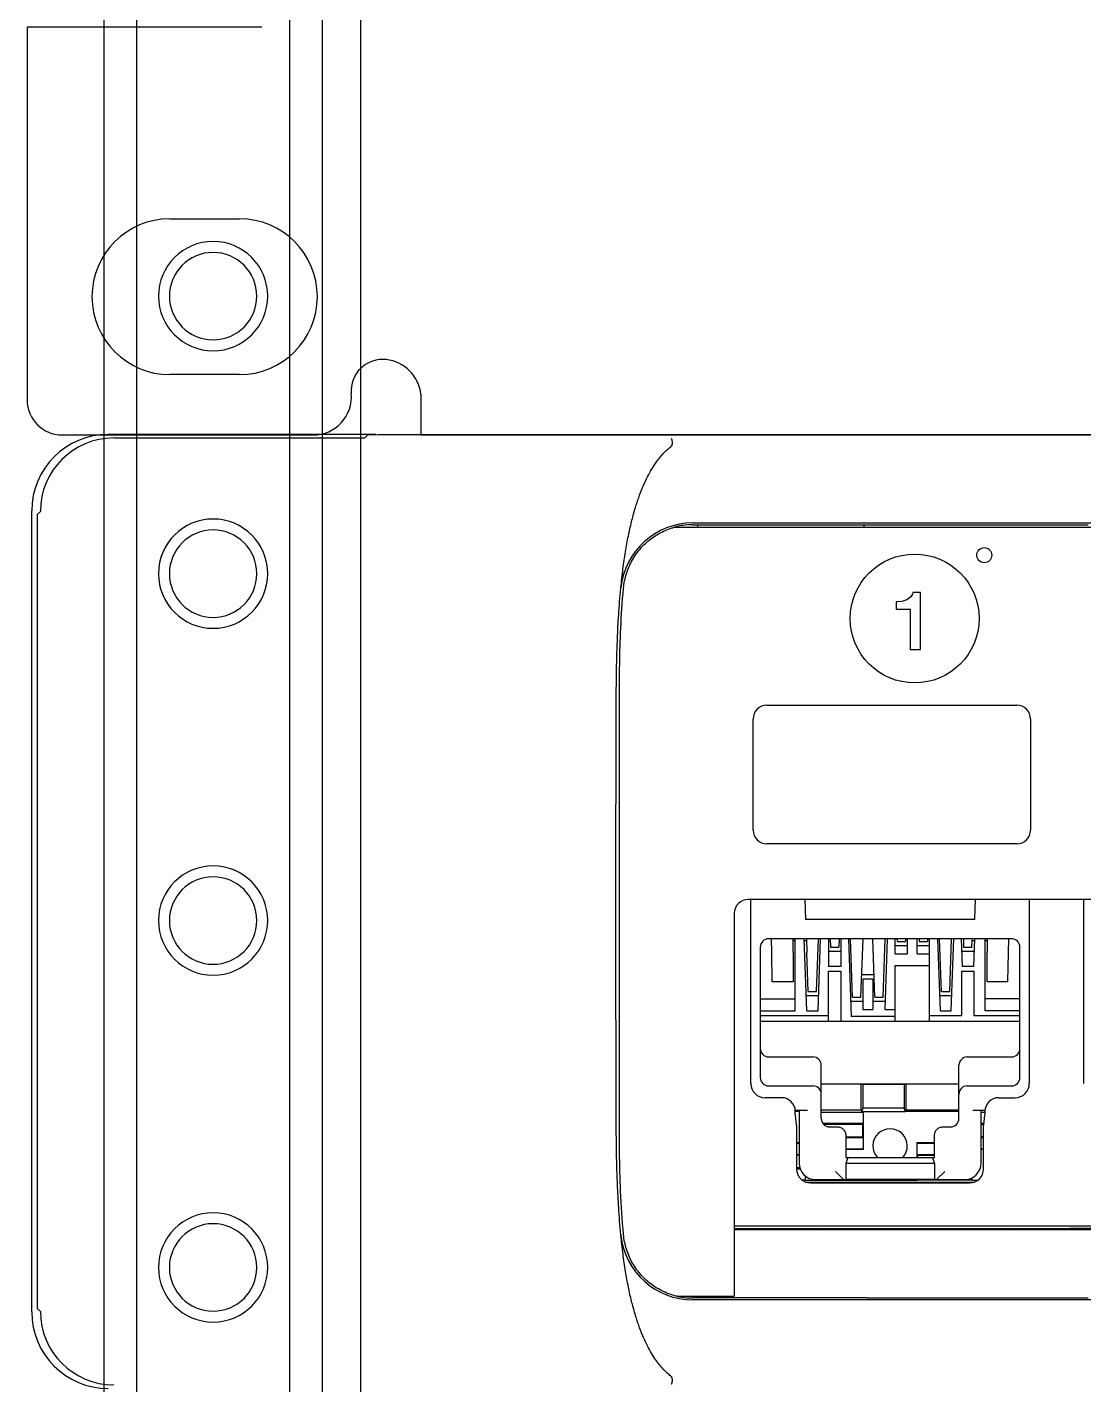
# Model space of a CAD drawing. Header units: millimetres. Extents: x -1589 to 88627, y 12943 to 76663.
# Drawn here: x 32187 to 32670, y 56078 to 56699 of the extents above; entities that cross this region are included whole.
import ezdxf

# ---------------------------------------------------------------- set-up
doc = ezdxf.new("R2010")
doc.units = ezdxf.units.MM
doc.header["$LTSCALE"] = 200
for name, color, linetype in [('3_ALL_AXES', 7, 'Continuous'), ('7__ALL_ROUNDS', 7, 'Continuous'), ('8_ALL_COSMETICS', 7, 'Continuous'), ('form$0$SHEET$0$AA-BORD-FORM', 7, 'Continuous'), ('Slim-nut', 57, 'Continuous'), ('ztemper', 7, 'Continuous')]:
    doc.layers.add(name, color=color, linetype=linetype)

# ---------------------------------------------------------------- blocks, each defined once
blk = doc.blocks.new('A$C1B484D96')
at = {"layer": 'Slim-nut'}
for p, q in [((0, 1), (0, 399.05)), ((10, 399.05), (10, 1)), ((0.5, 311.15), (9.5, 311.15))]:
    blk.add_line(p, q, dxfattribs=at)
for centre, radius in [((5, 317.5), 2.5), ((5, 317.5), 2), ((5, 304.8), 2.5), ((5, 304.8), 2), ((5, 288.925), 2.5), ((5, 288.925), 2), ((5, 273.05), 2.5), ((5, 273.05), 2)]:
    blk.add_circle(centre, radius, dxfattribs=at)
blk = doc.blocks.new('rack2000')
at = {"color": 8, "linetype": 'Continuous'}
for p, q in [((148.029, 1931.05), (148.029, 130)), ((155.029, 1931.05), (155.029, 130)), ((158.279, 1931.05), (158.279, 130))]:
    blk.add_line(p, q, dxfattribs=at)
at = {"layer": 'Slim-nut', "color": 8, "linetype": 'Continuous', "xscale": -1}
blk.add_blockref('A$C1B484D96', (156.529, 530.05), dxfattribs=at)
blk = doc.blocks.new('360 iPatch Cat6 24Port Panel')
at = {"color": 7, "linetype": 'Continuous', "lineweight": 25}
for p, q in [((108451.506, 33181.315), (108462.274, 33181.315)), ((108884.598, 33181.446), (108463.775, 33181.446)), ((108448.226, 33178.034), (108448.356, 33178.165)), ((108448.226, 33178.034), (108448.226, 33143.976)), ((108872.852, 33177.473), (108475.522, 33177.473)), ((108476.353, 33177.672), (108872.021, 33177.672)), ((108476.353, 33177.588), (108483.822, 33177.588)), ((108476.56, 33177.588), (108476.56, 33177.473)), ((108483.703, 33177.473), (108483.703, 33177.588)), ((108483.822, 33177.588), (108483.834, 33177.594)), ((108483.834, 33177.594), (108493.321, 33177.594)), ((108473.264, 33174.87), (108473.266, 33174.891)), ((108478.846, 33153.619), (108478.846, 33161.52)), ((108481.165, 33161.52), (108481.195, 33160.664)), ((108488.473, 33161.52), (108488.444, 33160.664)), ((108490.792, 33161.52), (108490.792, 33153.619)), ((108493.132, 33153.619), (108493.132, 33161.52)), ((108488.444, 33160.664), (108481.195, 33160.664)), ((108480.747, 33156.735), (108480.747, 33159.831)), ((108481.246, 33156.735), (108481.138, 33159.831)), ((108481.664, 33157.569), (108481.743, 33159.831)), ((108481.725, 33156.735), (108481.833, 33159.831)), ((108482.176, 33159.831), (108482.176, 33158.64)), ((108482.247, 33159.831), (108482.259, 33159.473)), ((108482.629, 33159.831), (108482.617, 33159.473)), ((108482.7, 33159.831), (108482.7, 33158.64)), ((108483.035, 33159.831), (108483.151, 33156.497)), ((108483.212, 33157.33), (108483.125, 33159.831)), ((108483.569, 33157.33), (108483.656, 33159.831)), ((108484.164, 33157.33), (108484.077, 33159.831)), ((108484.521, 33157.33), (108484.609, 33159.831)), ((108484.699, 33159.831), (108484.593, 33156.801)), ((108485.033, 33159.182), (108485.033, 33159.831)), ((108485.113, 33159.831), (108485.117, 33159.711)), ((108485.117, 33159.711), (108485.474, 33159.711)), ((108485.478, 33159.831), (108485.474, 33159.711)), ((108485.557, 33159.831), (108485.557, 33159.182)), ((108485.986, 33159.182), (108485.986, 33159.831)), ((108486.065, 33159.831), (108486.069, 33159.711)), ((108486.069, 33159.711), (108486.426, 33159.711)), ((108486.43, 33159.831), (108486.426, 33159.711)), ((108486.51, 33156.299), (108486.51, 33159.831)), ((108486.853, 33159.831), (108486.961, 33156.735)), ((108487.022, 33157.569), (108486.943, 33159.831)), ((108487.379, 33157.569), (108487.458, 33159.831)), ((108487.44, 33156.735), (108487.548, 33159.831)), ((108487.872, 33159.831), (108487.913, 33158.64)), ((108487.961, 33159.831), (108487.974, 33159.473)), ((108488.434, 33159.831), (108488.392, 33158.64)), ((108488.891, 33156.735), (108488.891, 33159.831)), ((108481.307, 33157.569), (108481.249, 33159.235)), ((108482.7, 33159.283), (108482.176, 33159.283)), ((108482.259, 33159.473), (108482.617, 33159.473)), ((108485.557, 33159.521), (108485.033, 33159.521)), ((108485.033, 33159.182), (108485.557, 33159.182)), ((108486.51, 33159.521), (108485.986, 33159.521)), ((108485.986, 33159.182), (108486.51, 33159.182)), ((108488.414, 33159.283), (108487.891, 33159.283)), ((108487.974, 33159.473), (108488.331, 33159.473)), ((108482.7, 33158.64), (108482.176, 33158.64)), ((108485.033, 33156.299), (108485.033, 33158.68)), ((108485.033, 33158.68), (108486.51, 33158.68)), ((108488.392, 33158.64), (108487.913, 33158.64)), ((108482.176, 33156.299), (108482.176, 33158.442)), ((108482.176, 33158.442), (108482.7, 33158.442)), ((108482.7, 33158.442), (108482.7, 33156.299)), ((108484.131, 33158.283), (108483.602, 33158.283)), ((108483.652, 33158.092), (108483.652, 33156.801)), ((108484.081, 33158.092), (108483.652, 33158.092)), ((108484.081, 33158.092), (108484.081, 33156.801)), ((108487.891, 33156.537), (108487.891, 33158.442)), ((108487.891, 33158.442), (108488.414, 33158.442)), ((108488.414, 33158.442), (108488.414, 33156.537)), ((108481.748, 33157.378), (108481.224, 33157.378)), ((108481.307, 33157.569), (108481.664, 33157.569)), ((108483.212, 33157.33), (108483.569, 33157.33)), ((108484.164, 33157.33), (108484.521, 33157.33)), ((108487.462, 33157.378), (108486.938, 33157.378)), ((108487.022, 33157.569), (108487.379, 33157.569)), ((108479.247, 33157.252), (108480.747, 33157.252)), ((108483.652, 33157.14), (108483.129, 33157.14)), ((108483.652, 33156.801), (108484.081, 33156.801)), ((108484.605, 33157.14), (108484.081, 33157.14)), ((108484.593, 33156.801), (108485.033, 33156.801)), ((108490.391, 33157.252), (108488.891, 33157.252)), ((108479.247, 33156.735), (108480.747, 33156.735)), ((108479.247, 33156.537), (108482.176, 33156.537)), ((108479.247, 33156.299), (108490.391, 33156.299)), ((108481.246, 33156.735), (108481.725, 33156.735)), ((108485.033, 33156.497), (108483.151, 33156.497)), ((108486.51, 33156.537), (108487.891, 33156.537)), ((108486.961, 33156.735), (108487.44, 33156.735)), ((108488.414, 33156.537), (108490.391, 33156.537)), ((108490.391, 33156.735), (108488.891, 33156.735)), ((108487.772, 33153.592), (108481.867, 33153.592)), ((108483.583, 33152.489), (108483.583, 33153.592)), ((108483.645, 33153.573), (108483.647, 33152.565)), ((108485.429, 33153.573), (108483.645, 33153.573)), ((108485.429, 33153.573), (108485.428, 33152.565)), ((108485.492, 33153.592), (108485.492, 33152.489)), ((108480.168, 33153.012), (108479.453, 33153.012)), ((108489.471, 33153.012), (108490.185, 33153.012)), ((108480.751, 33152.304), (108480.751, 33152.429)), ((108480.914, 33152.422), (108480.751, 33152.422)), ((108480.751, 33152.304), (108480.763, 33152.285)), ((108480.808, 33151.83), (108480.763, 33152.285)), ((108481.867, 33152.489), (108483.583, 33152.489)), ((108481.867, 33152.395), (108483.676, 33152.395)), ((108483.583, 33152.489), (108483.596, 33152.41)), ((108483.676, 33152.41), (108483.596, 33152.41)), ((108483.647, 33152.565), (108483.602, 33152.427)), ((108485.428, 33152.565), (108483.647, 33152.565)), ((108483.676, 33150.793), (108483.676, 33152.403)), ((108485.48, 33152.403), (108483.676, 33152.403)), ((108485.48, 33152.403), (108485.428, 33152.565)), ((108485.492, 33152.489), (108485.48, 33152.422)), ((108485.48, 33152.422), (108485.48, 33152.403)), ((108487.772, 33152.422), (108485.48, 33152.422)), ((108485.492, 33152.489), (108487.772, 33152.489)), ((108488.724, 33152.395), (108488.887, 33152.395)), ((108488.875, 33152.285), (108488.83, 33151.83)), ((108488.887, 33152.304), (108488.875, 33152.285)), ((108488.887, 33152.429), (108488.887, 33152.304)), ((108480.808, 33151.83), (108480.808, 33149.953)), ((108481.929, 33151.915), (108483.676, 33151.915)), ((108481.956, 33151.881), (108483.676, 33151.881)), ((108483.64, 33151.881), (108483.64, 33151.334)), ((108488.724, 33151.915), (108488.83, 33151.915)), ((108488.724, 33151.881), (108488.83, 33151.881)), ((108488.83, 33149.953), (108488.83, 33151.83)), ((108480.808, 33151.089), (108480.914, 33151.089)), ((108480.808, 33151.061), (108480.914, 33151.061)), ((108482.914, 33151.334), (108483.676, 33151.334)), ((108482.914, 33151.3), (108483.676, 33151.3)), ((108485.962, 33151.089), (108485.962, 33150.449)), ((108485.962, 33151.089), (108486.724, 33151.089)), ((108485.962, 33151.061), (108486.724, 33151.061)), ((108488.83, 33151.334), (108488.724, 33151.334)), ((108488.724, 33151.3), (108488.83, 33151.3)), ((108480.808, 33150.582), (108480.914, 33150.582)), ((108480.914, 33150.548), (108480.808, 33150.548)), ((108482.914, 33150.82), (108483.676, 33150.82)), ((108483.676, 33150.793), (108482.914, 33150.793)), ((108482.998, 33150.449), (108482.914, 33150.194)), ((108482.914, 33150.449), (108486.724, 33150.449)), ((108485.962, 33150.582), (108486.724, 33150.582)), ((108485.962, 33150.548), (108486.724, 33150.548)), ((108485.998, 33150.548), (108485.998, 33150.449)), ((108486.641, 33150.449), (108486.724, 33150.194)), ((108488.724, 33150.82), (108488.83, 33150.82)), ((108488.83, 33150.793), (108488.724, 33150.793)), ((108480.95, 33150), (108480.808, 33150)), ((108480.808, 33149.967), (108480.962, 33149.967)), ((108482.914, 33150.194), (108482.914, 33149.497)), ((108486.724, 33150.194), (108482.914, 33150.194)), ((108486.724, 33150.194), (108486.724, 33149.497)), ((108481.038, 33149.487), (108481.176, 33149.487)), ((108481.176, 33149.66), (108481.176, 33149.459)), ((108485.962, 33149.459), (108481.176, 33149.459)), ((108481.209, 33149.393), (108488.429, 33149.393)), ((108486.724, 33149.497), (108482.914, 33149.497)), ((108485.962, 33149.497), (108485.962, 33149.459)), ((108485.962, 33149.487), (108488.319, 33149.487)), ((108488.319, 33149.567), (108488.319, 33149.459)), ((108488.567, 33149.459), (108488.319, 33149.459)), ((108478.131, 33147.521), (108563.087, 33147.521)), ((108473.266, 33147.118), (108473.264, 33147.14)), ((108492.537, 33147.39), (108478.131, 33147.39)), ((108563.087, 33147.338), (108478.131, 33147.338)), ((108481.971, 33147.366), (108481.825, 33147.395)), ((108487.667, 33147.366), (108487.813, 33147.395)), ((108490.322, 33147.366), (108490.176, 33147.395)), ((108492.391, 33147.366), (108492.537, 33147.395)), ((108492.537, 33147.39), (108492.557, 33147.41)), ((108492.557, 33147.41), (108493.748, 33147.41)), ((108448.226, 33143.976), (108448.356, 33143.845)), ((108475.684, 33144.495), (108478.131, 33144.495)), ((108483.822, 33144.422), (108476.353, 33144.422)), ((108872.021, 33144.338), (108476.353, 33144.338)), ((108483.822, 33144.422), (108483.834, 33144.416)), ((108493.321, 33144.416), (108483.834, 33144.416))]:
    blk.add_line(p, q, dxfattribs=at)
at = {"ltscale": 2}
for centre, radius in [((108488.86, 33176.287), 0.323), ((108485.872, 33173.57), 2.764)]:
    blk.add_circle(centre, radius, dxfattribs=at)
at = {"color": 7, "linetype": 'Continuous', "lineweight": 25}
for centre, radius, start, end in [((108451.506, 33178.165), 3.15, 90, 180), ((108476.353, 33174.568), 3.104, 90.00059, 174.07417), ((108476.353, 33174.618), 2.976, 95.24805, 106.24191), ((108476.353, 33171.639), 5.948, 90.00305, 92.6235), ((108479.453, 33153.619), 0.607, 179.98695, 270.00874), ((108490.185, 33153.619), 0.607, 269.98695, 0.00874), ((108480.168, 33152.429), 0.583, 0, 90), ((108489.471, 33152.429), 0.583, 90, 180), ((108484.819, 33150.941), 0.738, 317.4851, 222.51473), ((108476.353, 33147.441), 3.104, 185.93979, 269.99937), ((108476.353, 33147.391), 2.976, 256.99543, 264.75204), ((108476.353, 33150.37), 5.948, 267.3765, 269.99695), ((108451.506, 33143.845), 3.15, 180, 270)]:
    blk.add_arc(centre, radius, start, end, dxfattribs=at)
for points, start_tangent, end_tangent in [([(108473.379, 33174.859), (108473.427, 33175.184), (108473.508, 33175.499), (108473.621, 33175.802), (108473.766, 33176.09), (108473.94, 33176.36), (108474.14, 33176.609), (108474.365, 33176.833), (108474.612, 33177.032), (108474.878, 33177.203), (108475.162, 33177.345), (108475.459, 33177.457), (108475.521, 33177.475)], (0.092251, 0.995736), (0.960091, 0.279688)), ([(108473.264, 33147.14), (108473.173, 33148.285), (108473.12, 33149.305), (108473.09, 33150.218), (108473.075, 33151.041), (108473.068, 33151.785), (108473.066, 33152.463), (108473.064, 33153.079), (108473.063, 33153.639), (108473.061, 33154.154), (108473.06, 33154.627), (108473.06, 33155.061), (108473.059, 33155.453), (108473.058, 33155.802), (108473.058, 33156.112), (108473.057, 33156.401), (108473.057, 33156.684), (108473.056, 33156.969), (108473.056, 33157.255), (108473.056, 33157.541), (108473.055, 33157.827), (108473.055, 33158.122), (108473.055, 33158.442), (108473.055, 33158.798), (108473.054, 33159.201), (108473.054, 33159.648), (108473.054, 33160.136), (108473.054, 33160.659), (108473.054, 33161.206), (108473.054, 33161.755), (108473.054, 33162.274), (108473.054, 33162.742), (108473.055, 33163.156), (108473.055, 33163.519), (108473.055, 33163.84), (108473.055, 33164.136), (108473.056, 33164.422), (108473.056, 33164.708), (108473.056, 33164.996), (108473.057, 33165.283), (108473.057, 33165.567), (108473.058, 33165.857), (108473.058, 33166.169), (108473.059, 33166.52), (108473.06, 33166.914), (108473.06, 33167.35), (108473.061, 33167.827), (108473.063, 33168.344), (108473.064, 33168.907), (108473.066, 33169.527), (108473.068, 33170.208), (108473.075, 33170.956), (108473.09, 33171.782), (108473.119, 33172.698), (108473.172, 33173.721), (108473.264, 33174.87)], (-0.096545, 0.995329), (0.096554, 0.995328)), ([(108473.379, 33147.151), (108473.257, 33148.999), (108473.211, 33150.679), (108473.202, 33152.168), (108473.202, 33153.498), (108473.202, 33154.68), (108473.202, 33155.719), (108473.202, 33156.735), (108473.202, 33157.883), (108473.202, 33159.178), (108473.202, 33160.608), (108473.202, 33162.115), (108473.202, 33163.473), (108473.202, 33164.673), (108473.202, 33165.734), (108473.202, 33166.724), (108473.202, 33167.828), (108473.202, 33168.975), (108473.202, 33170.231), (108473.215, 33171.61), (108473.263, 33173.141), (108473.379, 33174.859)], (-0.09188, 0.99577), (0.091889, 0.995769)), ([(108475.683, 33144.492), (108475.459, 33144.553), (108475.162, 33144.664), (108474.878, 33144.807), (108474.612, 33144.978), (108474.365, 33145.177), (108474.141, 33145.401), (108473.94, 33145.65), (108473.766, 33145.92), (108473.621, 33146.208), (108473.508, 33146.511), (108473.427, 33146.825), (108473.379, 33147.151)], (-0.974352, 0.225031), (-0.092251, 0.995736))]:
    blk.add_spline(points, degree=3, dxfattribs=dict(at, start_tangent=start_tangent, end_tangent=end_tangent))
at = {"layer": '3_ALL_AXES', "color": 7, "linetype": 'Continuous', "lineweight": 25}
for p, q in [((108480.652, 33159.235), (108480.652, 33159.831)), ((108481.228, 33159.831), (108481.249, 33159.235)), ((108488.986, 33159.831), (108488.986, 33159.235)), ((108479.763, 33157.979), (108479.741, 33159.235)), ((108489.875, 33157.979), (108489.897, 33159.235))]:
    blk.add_line(p, q, dxfattribs=at)
at = {"layer": '7__ALL_ROUNDS', "color": 7, "linetype": 'Continuous', "lineweight": 25}
for p, q in [((108462.75, 33181.47), (108451.273, 33181.47)), ((108462.389, 33181.43), (108462.274, 33181.315)), ((108462.398, 33181.433), (108462.389, 33181.43)), ((108462.857, 33181.446), (108462.398, 33181.433)), ((108463.775, 33181.446), (108462.857, 33181.446)), ((108447.987, 33143.826), (108447.987, 33178.184)), ((108562.492, 33161.52), (108478.727, 33161.52)), ((108478.131, 33160.925), (108478.131, 33144.495)), ((108490.034, 33159.831), (108479.605, 33159.831)), ((108479.741, 33159.235), (108479.731, 33159.831)), ((108480.747, 33159.742), (108480.652, 33159.742)), ((108481.231, 33159.742), (108481.141, 33159.742)), ((108488.331, 33159.473), (108488.342, 33159.786)), ((108488.43, 33159.742), (108488.341, 33159.742)), ((108488.986, 33159.742), (108488.891, 33159.742)), ((108489.897, 33159.235), (108489.907, 33159.831)), ((108479.247, 33159.473), (108479.247, 33153.878)), ((108480.652, 33159.235), (108480.652, 33157.979)), ((108488.986, 33157.979), (108488.986, 33159.235)), ((108490.391, 33153.878), (108490.391, 33159.473)), ((108480.652, 33157.979), (108479.763, 33157.979)), ((108484.131, 33158.283), (108483.602, 33158.283)), ((108489.875, 33157.979), (108488.986, 33157.979)), ((108479.605, 33154.762), (108481.509, 33154.762)), ((108488.129, 33154.762), (108490.034, 33154.762)), ((108481.867, 33152.116), (108481.867, 33154.404)), ((108487.772, 33152.116), (108487.772, 33154.404)), ((108479.605, 33153.521), (108481.509, 33153.521)), ((108488.129, 33153.521), (108490.034, 33153.521)), ((108480.744, 33152.473), (108481.271, 33152.473)), ((108480.914, 33152.473), (108480.914, 33150.211)), ((108488.367, 33152.473), (108488.894, 33152.473)), ((108488.724, 33150.211), (108488.724, 33152.473)), ((108482.224, 33151.759), (108482.556, 33151.759)), ((108487.082, 33151.759), (108487.414, 33151.759)), ((108482.914, 33151.402), (108482.914, 33150.449)), ((108486.724, 33150.449), (108486.724, 33151.402)), ((108482.808, 33149.519), (108482.472, 33149.854)), ((108486.83, 33149.519), (108487.166, 33149.854)), ((108481.403, 33149.358), (108488.235, 33149.358)), ((108481.628, 33149.497), (108482.914, 33149.497)), ((108482.828, 33149.498), (108482.808, 33149.519)), ((108486.724, 33149.497), (108488.01, 33149.497)), ((108486.81, 33149.498), (108486.83, 33149.519))]:
    blk.add_line(p, q, dxfattribs=at)
for centre, radius, start, end in [((108451.273, 33178.184), 3.286, 90, 180), ((108478.727, 33160.925), 0.595, 90, 180), ((108479.605, 33159.473), 0.357, 90, 180), ((108490.034, 33159.473), 0.357, 0, 90), ((108479.605, 33155.119), 0.357, 179.95625, 269.95616), ((108490.033, 33155.119), 0.357, 270.04384, 0.04375), ((108481.509, 33154.404), 0.357, 359.95625, 89.95616), ((108488.129, 33154.404), 0.357, 90.04384, 180.04375), ((108479.605, 33153.878), 0.357, 180, 270), ((108490.034, 33153.878), 0.357, 270, 0), ((108481.509, 33153.164), 0.357, 0, 90), ((108488.129, 33153.164), 0.357, 90, 180), ((108482.224, 33152.116), 0.357, 180, 270), ((108487.414, 33152.116), 0.357, 270, 0), ((108481.403, 33149.953), 0.595, 179.99652, 270.00348), ((108481.628, 33150.211), 0.714, 180, 270), ((108488.01, 33150.211), 0.714, 270, 0), ((108488.235, 33149.953), 0.595, 269.99652, 0.00348), ((108451.273, 33143.826), 3.286, 180, 270)]:
    blk.add_arc(centre, radius, start, end, dxfattribs=at)
for points, start_tangent, end_tangent in [([(108475.426, 33181.286), (108475.433, 33181.28), (108475.44, 33181.267), (108475.446, 33181.246), (108475.453, 33181.219), (108475.458, 33181.185), (108475.463, 33181.145), (108475.468, 33181.1), (108475.471, 33181.052)], (0.965179, -0.261591), (0.05936, -0.998237)), ([(108473.266, 33174.891), (108473.357, 33175.694), (108473.465, 33176.436), (108473.588, 33177.108), (108473.724, 33177.716), (108473.872, 33178.264), (108474.03, 33178.753), (108474.195, 33179.183), (108474.364, 33179.559), (108474.535, 33179.884), (108474.707, 33180.164), (108474.878, 33180.403), (108475.047, 33180.605), (108475.212, 33180.772), (108475.374, 33180.91)], (0.097739, 0.995212), (0.789446, 0.61382)), ([(108475.374, 33180.91), (108475.403, 33180.934), (108475.428, 33180.959), (108475.448, 33180.983), (108475.462, 33181.007), (108475.47, 33181.03), (108475.471, 33181.052)], (0.789439, 0.613829), (-0.05936, 0.998237)), ([(108482.556, 33151.759), (108482.626, 33151.752), (108482.693, 33151.732), (108482.755, 33151.699), (108482.809, 33151.654), (108482.854, 33151.6), (108482.887, 33151.539), (108482.907, 33151.471), (108482.914, 33151.402)], (1, 0), (0, -1)), ([(108486.724, 33151.402), (108486.731, 33151.471), (108486.751, 33151.539), (108486.785, 33151.6), (108486.829, 33151.654), (108486.884, 33151.699), (108486.945, 33151.732), (108487.013, 33151.752), (108487.082, 33151.759)], (0, 1), (1, 0)), ([(108482.828, 33149.498), (108482.829, 33149.497), (108482.83, 33149.497), (108482.831, 33149.497)], (0.707107, -0.707107), (1, 0)), ([(108486.81, 33149.498), (108486.809, 33149.497), (108486.808, 33149.497), (108486.807, 33149.497)], (-0.707107, -0.707107), (-1, 0)), ([(108475.374, 33141.1), (108475.213, 33141.238), (108475.048, 33141.405), (108474.879, 33141.606), (108474.708, 33141.845), (108474.536, 33142.124), (108474.365, 33142.448), (108474.197, 33142.822), (108474.032, 33143.252), (108473.874, 33143.74), (108473.726, 33144.286), (108473.59, 33144.89), (108473.467, 33145.559), (108473.358, 33146.304), (108473.266, 33147.118)], (-0.789446, 0.61382), (-0.097765, 0.99521)), ([(108475.471, 33140.958), (108475.47, 33140.98), (108475.462, 33141.003), (108475.448, 33141.027), (108475.428, 33141.051), (108475.403, 33141.076), (108475.374, 33141.1)], (0.05936, 0.998237), (-0.789439, 0.613829)), ([(108475.471, 33140.958), (108475.468, 33140.909), (108475.463, 33140.865), (108475.458, 33140.825), (108475.453, 33140.791), (108475.446, 33140.764), (108475.44, 33140.743), (108475.433, 33140.73), (108475.426, 33140.724)], (-0.05936, -0.998237), (-0.965179, -0.261591))]:
    blk.add_spline(points, degree=3, dxfattribs=dict(at, start_tangent=start_tangent, end_tangent=end_tangent))
at = {"layer": '8_ALL_COSMETICS', "color": 7, "linetype": 'Continuous', "lineweight": 25}
for p, q in [((108485.324, 33174.301), (108485.079, 33174.279)), ((108485.079, 33174.279), (108485.079, 33173.964)), ((108485.539, 33174.369), (108485.324, 33174.301)), ((108485.703, 33174.496), (108485.539, 33174.369)), ((108486.119, 33174.686), (108485.794, 33174.686)), ((108486.119, 33172.234), (108486.119, 33174.686)), ((108485.079, 33173.964), (108485.681, 33173.964)), ((108485.681, 33173.964), (108485.681, 33172.234)), ((108485.681, 33172.234), (108486.119, 33172.234)), ((108479.536, 33169.853), (108490.251, 33169.853)), ((108478.941, 33164.496), (108478.941, 33169.258)), ((108490.846, 33169.258), (108490.846, 33164.496)), ((108490.251, 33163.901), (108479.536, 33163.901))]:
    blk.add_line(p, q, dxfattribs=at)
for centre, start, end in [((108479.536, 33169.258), 90, 180), ((108490.251, 33169.258), 0, 90), ((108479.536, 33164.496), 180, 270), ((108490.251, 33164.496), 270, 0)]:
    blk.add_arc(centre, 0.595, start, end, dxfattribs=at)
blk.add_open_spline([(108485.794, 33174.686), (108485.78, 33174.609), (108485.748, 33174.546), (108485.703, 33174.496)], degree=3, dxfattribs=at)
blk = doc.blocks.new('entry')
at = {"color": 7}
for p, q in [((-230.773, 18.659), (-241.51, 18.659)), ((-241.51, 18.659), (-241.51, 1.592)), ((-234.976, 9.891), (-231.792, 9.891)), ((-231.792, 2.759), (-234.976, 2.759)), ((-223.489, 1.857), (-223.489, 0)), ((-223.489, 0), (223.489, 0)), ((-239.918, 0), (-228.406, 0))]:
    blk.add_line(p, q, dxfattribs=at)
for centre, radius, start, end in [((-234.976, 6.325), 3.566, 90, 270), ((-231.792, 6.325), 3.566, 270, 90), ((-225.233, 2.013), 1.444, 83.94028, 184.91372), ((-225.27, 1.668), 1.791, 6.05972, 83.94028), ((-228.406, 1.74), 1.74, 270, 4.91372), ((-239.918, 1.592), 1.592, 180, 270)]:
    blk.add_arc(centre, radius, start, end, dxfattribs=at)

msp = doc.modelspace()

# ---------------------------------------------------------------- block references
at = {"ltscale": 2, "xscale": 10.66757734301063, "yscale": 10.66757734301063, "zscale": 10.66757734301063}
msp.add_blockref('360 iPatch Cat6 24Port Panel', (-1124688.66, -297453.32), dxfattribs=at)
at = {"layer": 'form$0$SHEET$0$AA-BORD-FORM', "xscale": 10, "yscale": 10, "zscale": 10}
msp.add_blockref('rack2000', (30756.36, 48100.32), dxfattribs=at)
at = {"layer": 'ztemper', "xscale": 10, "yscale": 10, "zscale": 10}
msp.add_blockref('entry', (34601.63, 56512.32), dxfattribs=at)

doc.saveas('drawing.dxf')
